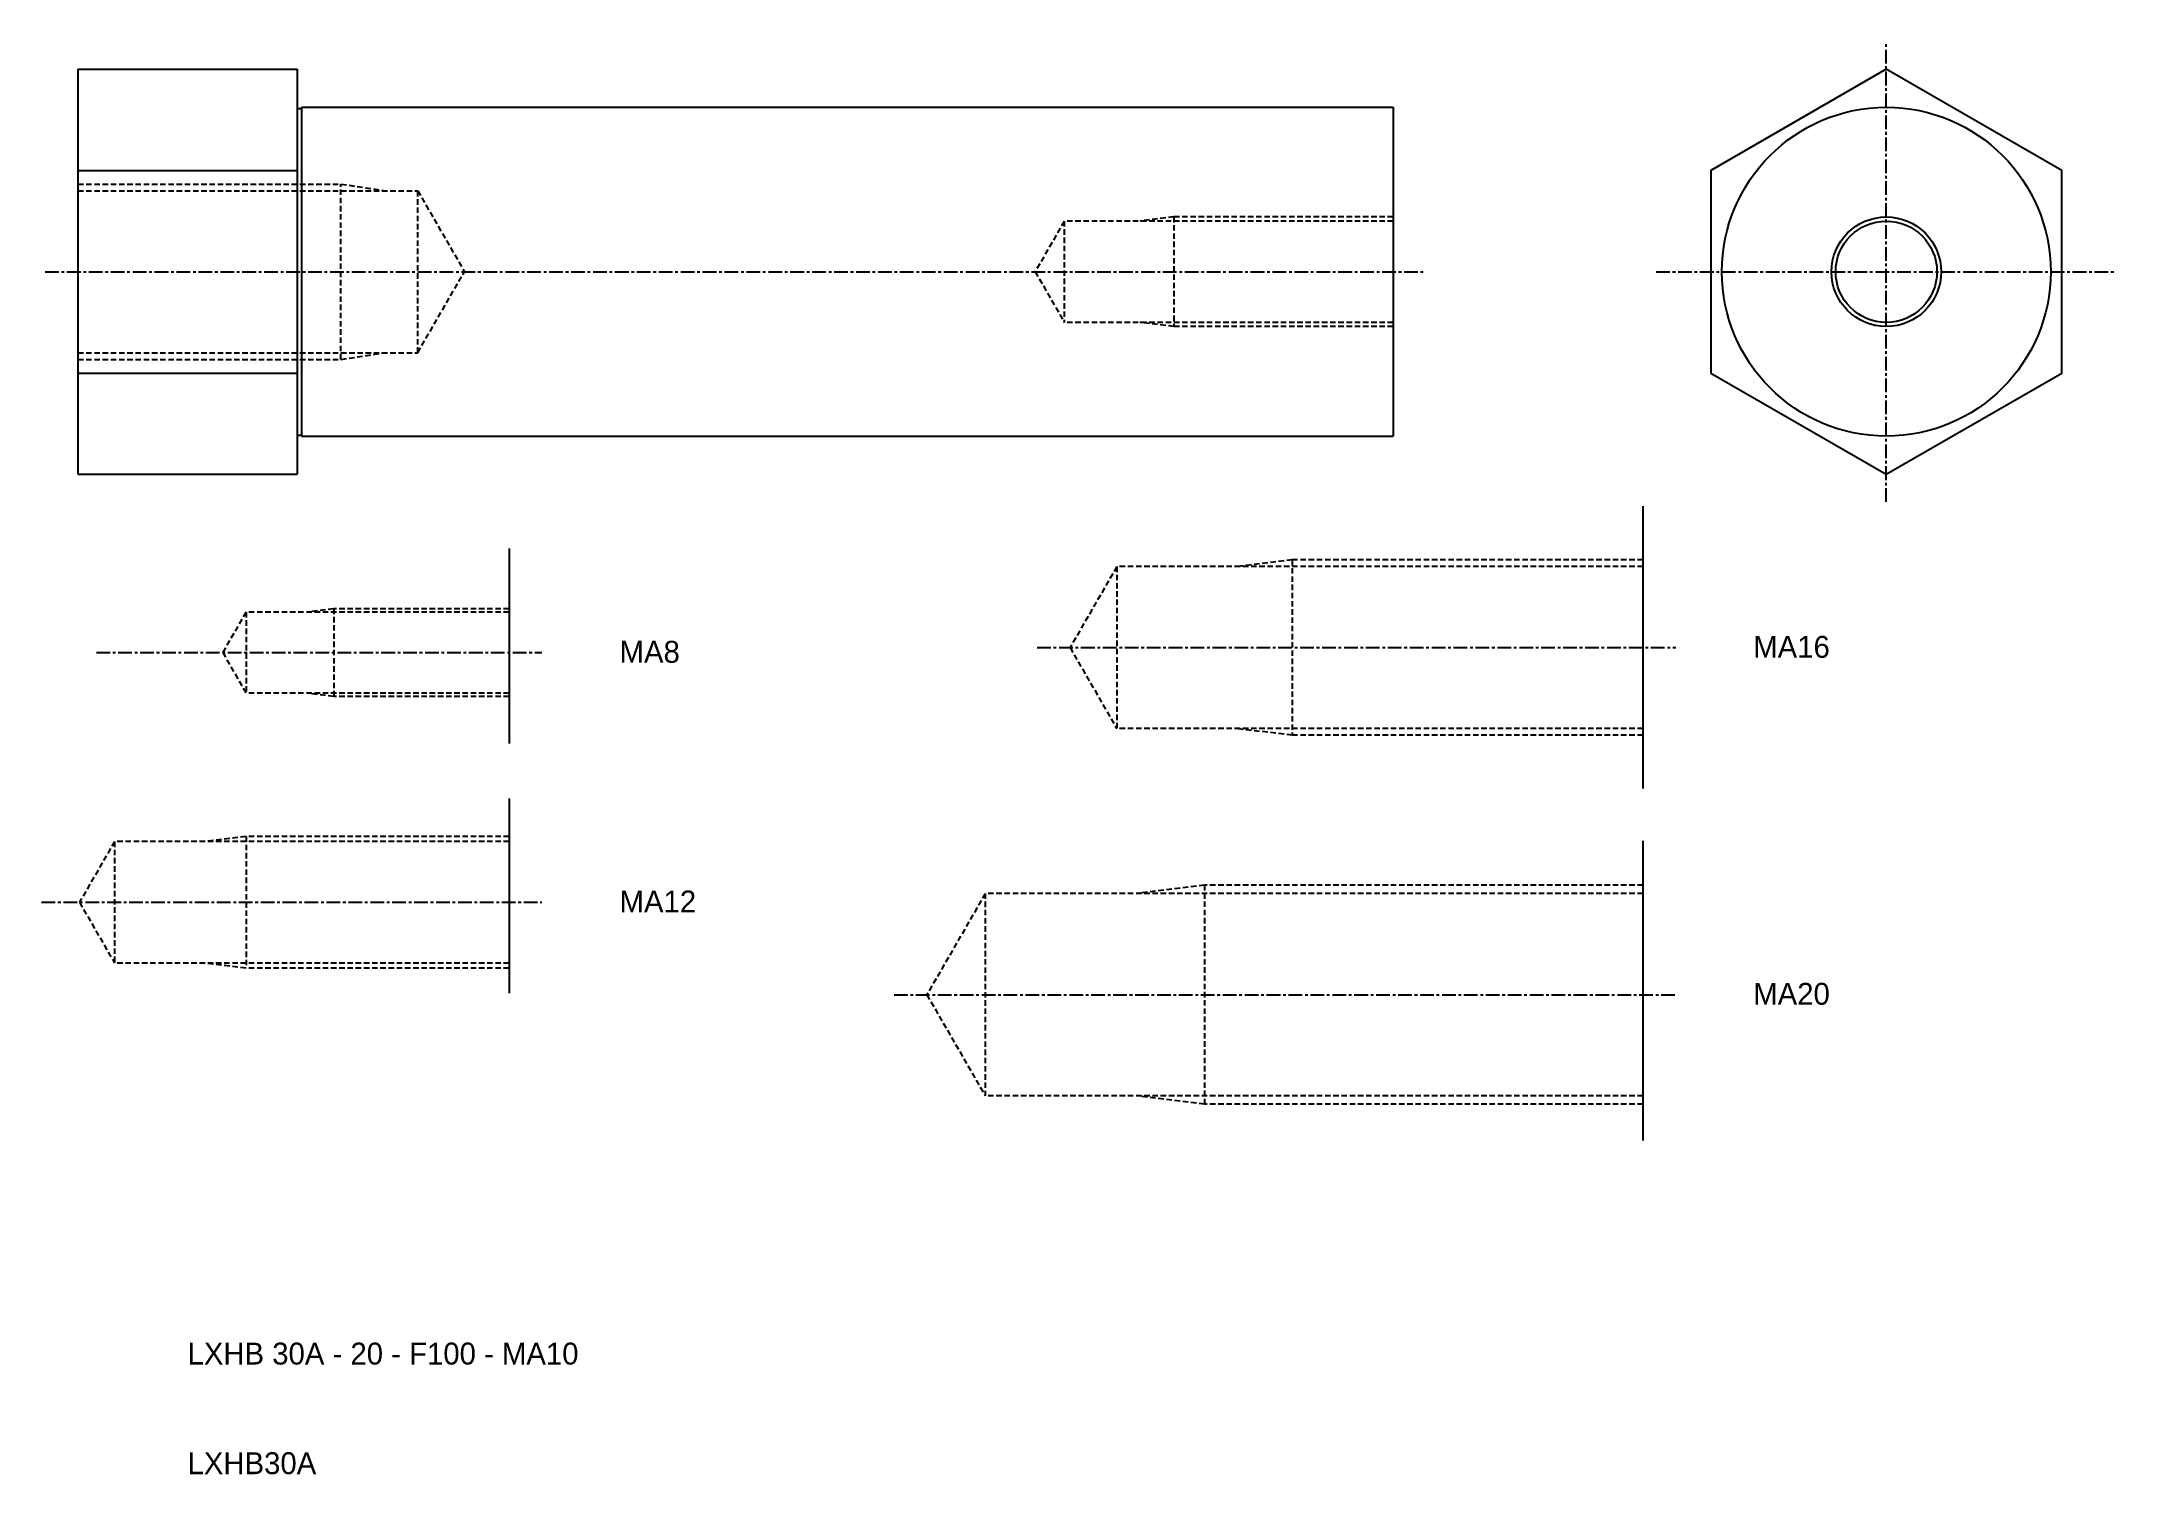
# Model space of a CAD drawing. Extents: x 67 to 256, y -68 to 63.
import ezdxf

# ---------------------------------------------------------------- set-up
doc = ezdxf.new("R2010")
doc.units = 0
doc.linetypes.add('CENTER', pattern=[2, 1.25, -0.25, 0.25, -0.25])
doc.linetypes.add('DASHED', pattern=[0.75, 0.5, -0.25])
doc.layers.get('0').update_dxf_attribs({"linetype": 'CONTINUOUS'})
doc.layers.add('CENTER', color=1, linetype='CENTER')

msp = doc.modelspace()

# ---------------------------------------------------------------- linework, layer by layer
at = {"color": 7, "linetype": 'CONTINUOUS'}
for p, q in [((69.87, 60.28), (69.87, 23.33)), ((69.87, 60.28), (89.87, 60.28)), ((89.87, 60.28), (89.87, 23.33)), ((90.27, 56.8), (90.27, 26.8)), ((90.27, 56.8), (189.87, 56.8)), ((189.87, 56.8), (189.87, 26.8)), ((89.87, 56.7), (90.27, 56.7)), ((69.87, 51.04), (89.87, 51.04)), ((69.87, 32.56), (89.87, 32.56)), ((89.87, 26.9), (90.27, 26.9)), ((90.27, 26.8), (189.87, 26.8)), ((69.87, 23.33), (89.87, 23.33)), ((212.66, 20.41), (212.66, -5.33)), ((109.21, 16.54), (109.21, -1.23)), ((109.21, -6.24), (109.21, -24)), ((212.66, -10.11), (212.66, -37.44))]:
    msp.add_line(p, q, dxfattribs=at)
at = {"color": 3, "linetype": 'DASHED'}
for p, q in [((69.87, 49.8), (93.87, 49.8)), ((93.87, 33.8), (93.87, 49.8)), ((93.87, 49.8), (97.87, 49.19)), ((69.87, 49.19), (100.87, 49.19)), ((100.87, 34.41), (100.87, 49.19)), ((100.87, 49.19), (105.14, 41.8)), ((159.87, 46.42), (157.21, 41.8)), ((159.87, 46.42), (159.87, 37.18)), ((189.87, 46.42), (159.87, 46.42)), ((169.87, 46.8), (166.75, 46.42)), ((169.87, 46.8), (169.87, 36.8)), ((189.87, 46.8), (169.87, 46.8)), ((100.87, 34.41), (105.14, 41.8)), ((157.21, 41.8), (159.87, 37.18)), ((189.87, 37.18), (159.87, 37.18)), ((169.87, 36.8), (166.75, 37.18)), ((189.87, 36.8), (169.87, 36.8)), ((69.87, 34.41), (100.87, 34.41)), ((93.87, 33.8), (97.87, 34.41)), ((69.87, 33.8), (93.87, 33.8)), ((180.66, 15.51), (175.66, 14.9)), ((180.66, 15.51), (180.66, -0.49)), ((212.66, 15.51), (180.66, 15.51)), ((164.66, 14.9), (160.39, 7.51)), ((164.66, 14.9), (164.66, 0.12)), ((212.66, 14.9), (164.66, 14.9)), ((85.21, 10.75), (83.08, 7.06)), ((109.21, 10.75), (85.21, 10.75)), ((85.21, 10.75), (85.21, 3.36)), ((93.21, 11.06), (90.71, 10.75)), ((109.21, 11.06), (93.21, 11.06)), ((93.21, 11.06), (93.21, 3.06)), ((83.08, 7.06), (85.21, 3.36)), ((160.39, 7.51), (164.66, 0.12)), ((109.21, 3.36), (85.21, 3.36)), ((93.21, 3.06), (90.71, 3.36)), ((109.21, 3.06), (93.21, 3.06)), ((212.66, 0.12), (164.66, 0.12)), ((180.66, -0.49), (175.66, 0.12)), ((212.66, -0.49), (180.66, -0.49)), ((73.21, -10.18), (70.01, -15.72)), ((73.21, -10.18), (73.21, -21.26)), ((109.21, -10.18), (73.21, -10.18)), ((85.21, -9.72), (81.46, -10.18)), ((85.21, -9.72), (85.21, -21.72)), ((109.21, -9.72), (85.21, -9.72)), ((152.66, -14.91), (147.33, -24.15)), ((212.66, -14.91), (152.66, -14.91)), ((152.66, -14.91), (152.66, -33.38)), ((172.66, -14.15), (166.41, -14.91)), ((212.66, -14.15), (172.66, -14.15)), ((172.66, -14.15), (172.66, -34.15)), ((70.01, -15.72), (73.21, -21.26)), ((109.21, -21.26), (73.21, -21.26)), ((85.21, -21.72), (81.46, -21.26)), ((109.21, -21.72), (85.21, -21.72)), ((147.33, -24.15), (152.66, -33.38)), ((212.66, -33.38), (152.66, -33.38)), ((172.66, -34.15), (166.41, -33.38)), ((212.66, -34.15), (172.66, -34.15))]:
    msp.add_line(p, q, dxfattribs=at)
at = {"color": 7, "linetype": 'CONTINUOUS'}
msp.add_lwpolyline([(218.87, 32.56), (234.87, 23.33), (250.87, 32.56), (250.87, 51.04), (234.87, 60.28), (218.87, 51.04)], close=True, dxfattribs=at)
for radius in [15, 4.62]:
    msp.add_circle((234.87, 41.8), radius, dxfattribs=at)
at = {"color": 3, "linetype": 'CONTINUOUS'}
msp.add_circle((234.87, 41.8), 5, dxfattribs=at)
at = {"layer": 'CENTER', "color": 1, "linetype": 'CENTER'}
for p, q in [((234.87, 20.8), (234.87, 62.8)), ((66.87, 41.8), (192.87, 41.8)), ((213.87, 41.8), (255.87, 41.8)), ((71.55, 7.06), (112.21, 7.06)), ((157.39, 7.51), (215.66, 7.51)), ((66.55, -15.72), (112.21, -15.72)), ((144.33, -24.15), (215.66, -24.15))]:
    msp.add_line(p, q, dxfattribs=at)

# ---------------------------------------------------------------- texts
at = {"color": 7, "linetype": 'CONTINUOUS'}
for s, p in [('MA8', (119.29, 6.13)), ('MA16', (222.73, 6.58)), ('MA12', (119.29, -16.65)), ('MA20', (222.73, -25.07)), ('LXHB 30A - 20 - F100 - MA10', (79.87, -57.89)), ('LXHB30A', (79.87, -67.89))]:
    msp.add_text(s, height=2, dxfattribs=at).set_placement(p)

doc.saveas('drawing.dxf')
